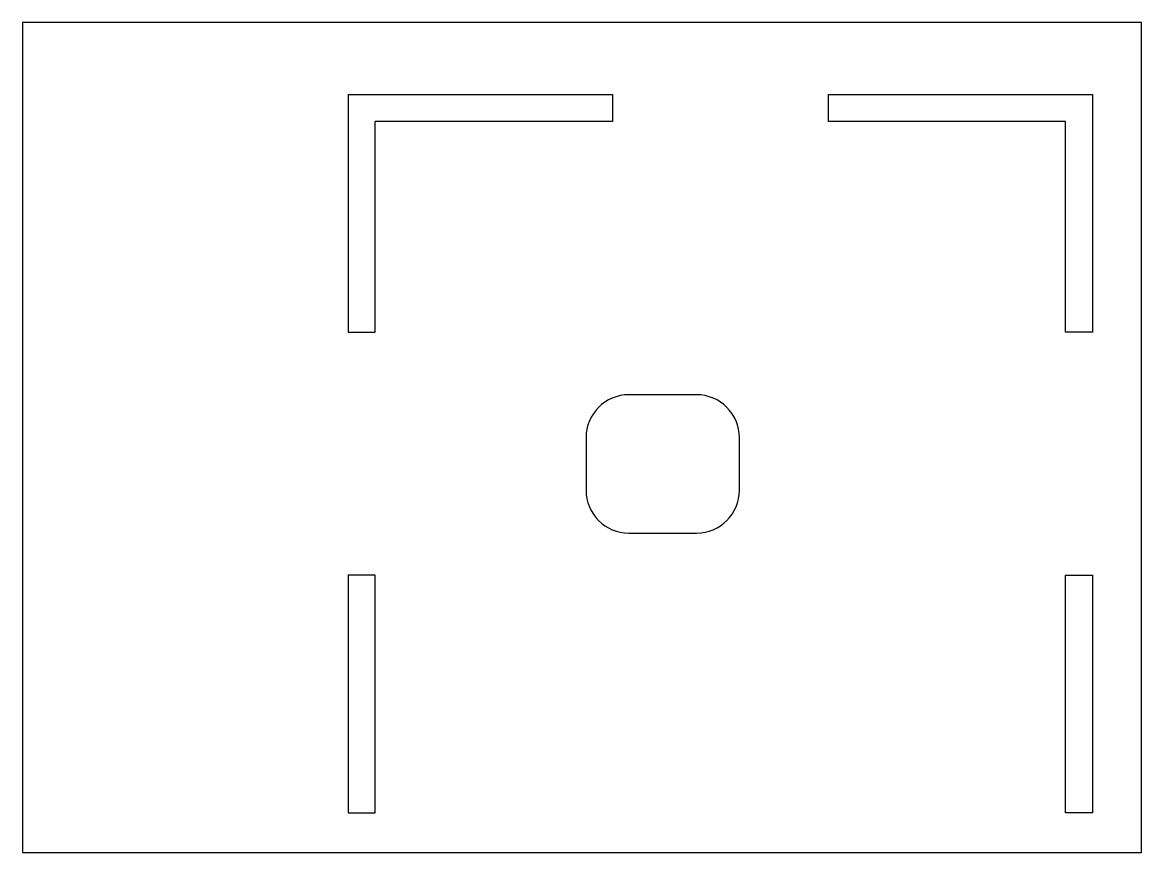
# Model space of a CAD drawing. Header units: millimetres. Extents: x -147 to 89, y -81 to 94.
import ezdxf

# ---------------------------------------------------------------- set-up
doc = ezdxf.new("R2010")
doc.units = ezdxf.units.MM

msp = doc.modelspace()

# ---------------------------------------------------------------- linework, layer by layer
at = {"color": 7, "linetype": 'Continuous', "lineweight": 25}
for p, q in [((88.96, 93.85), (-147.43, 93.85)), ((-147.43, 93.85), (-147.43, -81.5)), ((88.96, -81.5), (88.96, 93.85)), ((-78.6, 78.6), (-78.6, 28.4)), ((-78.6, 78.6), (-22.8, 78.6)), ((-22.8, 78.6), (-22.8, 72.9)), ((22.8, 72.9), (22.8, 78.6)), ((22.8, 78.6), (78.6, 78.6)), ((78.6, 78.6), (78.6, 28.4)), ((-22.8, 72.9), (-72.9, 72.9)), ((-72.9, 28.4), (-72.9, 72.9)), ((72.9, 72.9), (22.8, 72.9)), ((72.9, 28.4), (72.9, 72.9)), ((-78.6, 28.4), (-72.9, 28.4)), ((78.6, 28.4), (72.9, 28.4)), ((-5.04, 15.19), (-19.32, 15.19)), ((-28.38, 6.14), (-28.38, -4.95)), ((4.01, -4.95), (4.01, 6.14)), ((-19.32, -14.01), (-5.04, -14.01)), ((-78.6, -22.9), (-78.6, -73.1)), ((-72.9, -22.9), (-78.6, -22.9)), ((-72.9, -73.1), (-72.9, -22.9)), ((72.9, -73.1), (72.9, -22.9)), ((72.9, -22.9), (78.6, -22.9)), ((78.6, -22.9), (78.6, -73.1)), ((-78.6, -73.1), (-72.9, -73.1)), ((78.6, -73.1), (72.9, -73.1)), ((-147.43, -81.5), (88.96, -81.5))]:
    msp.add_line(p, q, dxfattribs=at)
for centre, start, end in [((-19.32, 6.14), 90, 180), ((-5.04, 6.14), 0, 90), ((-19.32, -4.95), 180, 270), ((-5.04, -4.95), 270, 0)]:
    msp.add_arc(centre, 9.06, start, end, dxfattribs=at)

doc.saveas('drawing.dxf')
